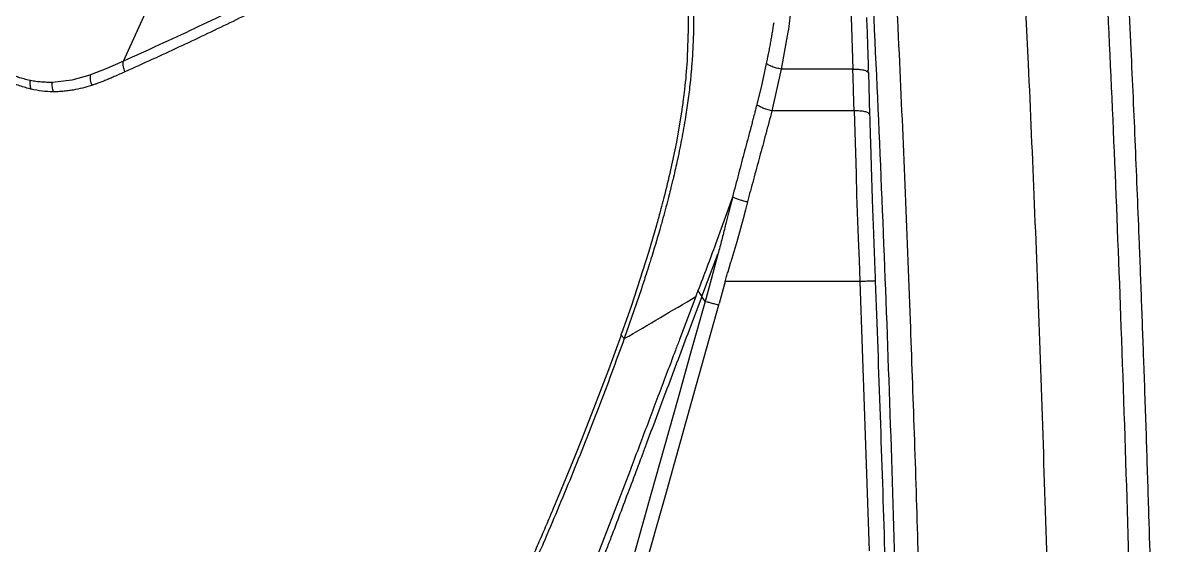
# Model space of a CAD drawing. Extents: x -51 to 27, y -13 to 136.
# Drawn here: x 16.74 to 27.19, y 63.5 to 68.3 of the extents above; entities that cross this region are included whole.
import ezdxf

# ---------------------------------------------------------------- set-up
doc = ezdxf.new("R2010")
doc.units = 0
doc.header["$MEASUREMENT"] = 0
doc.layers.add('GEOMETRY', color=2, linetype='Continuous', lineweight=25)

# ---------------------------------------------------------------- blocks, each defined once
blk = doc.blocks.new('2026 MONTERREY-BLOOM')
at = {"layer": 'GEOMETRY'}
for p, q in [((37.55, -13.706), (37.655, -15.788)), ((29.346, -15.764), (29.709, -14.97)), ((36.018, -15.062), (36.033, -15.45)), ((36.033, -15.45), (36.046, -15.836)), ((34.534, -15.465), (34.525, -15.727)), ((35.449, -15.496), (35.388, -15.836)), ((29.346, -15.764), (29.271, -15.798)), ((29.195, -15.831), (29.044, -15.889)), ((29.271, -15.798), (29.195, -15.831)), ((35.25, -15.784), (35.208, -15.973)), ((35.388, -15.836), (35.301, -16.22)), ((36.046, -15.836), (35.388, -15.836)), ((36.048, -15.911), (36.046, -15.836)), ((36.188, -15.869), (36.187, -15.846)), ((36.188, -15.869), (36.199, -16.253)), ((28.492, -15.941), (28.488, -15.94)), ((28.694, -15.958), (28.69, -15.958)), ((28.872, -15.938), (28.694, -15.958)), ((29.039, -15.891), (28.872, -15.938)), ((29.044, -15.889), (29.039, -15.891)), ((35.208, -15.973), (35.163, -16.162)), ((36.055, -16.144), (36.048, -15.911)), ((36.057, -16.22), (36.055, -16.144)), ((34.469, -16.248), (34.425, -16.507)), ((36.057, -16.22), (35.301, -16.22)), ((36.057, -16.22), (36.068, -16.604)), ((34.425, -16.507), (34.371, -16.763)), ((36.068, -16.604), (36.074, -16.798)), ((36.074, -16.798), (36.08, -16.995)), ((34.94, -17.012), (34.784, -17.444)), ((36.08, -16.995), (36.094, -17.392)), ((35.059, -17.128), (35.037, -17.212)), ((35.077, -17.057), (35.059, -17.128)), ((35.037, -17.212), (34.979, -17.422)), ((34.242, -17.27), (34.168, -17.521)), ((34.979, -17.422), (34.926, -17.606)), ((36.094, -17.392), (36.102, -17.591)), ((34.168, -17.521), (34.09, -17.77)), ((34.711, -17.789), (34.806, -17.536)), ((34.806, -17.536), (34.744, -17.77)), ((34.899, -17.698), (34.926, -17.606)), ((36.102, -17.591), (36.109, -17.789)), ((34.103, -17.856), (33.946, -18.313)), ((34.09, -17.77), (34.008, -18.018)), ((34.659, -17.925), (34.711, -17.789)), ((34.744, -17.77), (34.715, -17.872)), ((34.872, -17.789), (34.816, -17.99)), ((36.109, -17.789), (34.872, -17.789)), ((36.109, -17.789), (36.195, -20.265)), ((34.604, -17.925), (34.454, -18.32)), ((34.659, -17.925), (34.554, -18.202)), ((34.623, -17.874), (34.659, -17.925)), ((34.688, -17.971), (34.659, -17.925)), ((34.715, -17.872), (34.688, -17.971)), ((34.008, -18.018), (33.922, -18.265)), ((34.688, -17.971), (34.564, -18.414)), ((34.811, -18.005), (34.564, -18.892)), ((34.811, -18.005), (34.816, -17.99)), ((33.916, -18.281), (33.859, -18.44)), ((33.916, -18.281), (33.946, -18.313)), ((33.859, -18.44), (33.8, -18.6)), ((34.564, -18.414), (34.44, -18.858)), ((33.8, -18.6), (33.679, -18.918)), ((34.44, -18.858), (34.316, -19.302)), ((34.564, -18.892), (34.317, -19.771)), ((33.679, -18.918), (33.556, -19.233)), ((33.556, -19.233), (33.494, -19.388)), ((34.316, -19.302), (34.191, -19.746)), ((33.494, -19.388), (33.431, -19.543)), ((33.999, -19.524), (33.845, -19.929)), ((33.431, -19.543), (33.367, -19.699)), ((33.367, -19.699), (33.302, -19.854)), ((34.191, -19.746), (33.94, -20.631)), ((34.317, -19.771), (34.068, -20.656)), ((33.845, -19.929), (33.688, -20.334))]:
    blk.add_line(p, q, dxfattribs=at)
at = {"layer": 'GEOMETRY', "flags": 128}
for points in [[(28.705, -16.044), (28.702, -16.044), (28.7, -16.044)], [(29.059, -15.984), (29.056, -15.985), (29.053, -15.986)], [(36.199, -16.253), (36.2, -16.284), (36.201, -16.316)], [(36.201, -16.316), (36.202, -16.356), (36.203, -16.395)]]:
    blk.add_lwpolyline(points, dxfattribs=at)
at = {"layer": 'GEOMETRY'}
for points, knots in [([(-36.643, -38.985), (-36.643, -38.748), (-36.643, -38.251), (-36.643, -37.496), (-36.643, -36.717), (-36.642, -35.938), (-36.641, -35.155), (-36.639, -34.37), (-36.634, -33.124), (-36.625, -31.427), (-36.601, -28.728), (-36.556, -25.487), (-36.48, -22.003), (-36.384, -18.826), (-36.269, -15.952), (-36.147, -13.557), (-36.022, -11.643), (-35.908, -10.209), (-35.804, -9.111), (-35.717, -8.347), (-35.671, -7.917), (-35.598, -7.493), (-35.491, -7.08), (-35.34, -6.644), (-35.136, -6.19), (-34.87, -5.728), (-34.56, -5.294), (-34.209, -4.894), (-33.819, -4.53), (-33.396, -4.207), (-32.942, -3.927), (-32.492, -3.708), (-32.054, -3.541), (-31.634, -3.42), (-31.199, -3.331), (-30.75, -3.28), (-30.3, -3.229), (-29.656, -3.161), (-28.817, -3.082), (-27.505, -2.975), (-25.921, -2.869), (-23.953, -2.762), (-21.876, -2.668), (-19.679, -2.587), (-17.251, -2.514), (-14.59, -2.452), (-11.706, -2.403), (-8.819, -2.37), (-5.936, -2.35), (-3.055, -2.342), (-0.598, -2.339), (1.446, -2.34), (3.092, -2.342), (4.754, -2.346), (6.416, -2.353), (8.055, -2.365), (10.408, -2.386), (13.481, -2.429), (16.974, -2.505), (20.148, -2.601), (23.011, -2.715), (25.395, -2.836), (27.307, -2.961), (28.741, -3.074), (29.84, -3.178), (30.606, -3.264), (31.038, -3.31), (31.463, -3.38), (31.877, -3.486), (32.314, -3.634), (32.769, -3.836), (33.232, -4.099), (33.668, -4.406), (34.07, -4.756), (34.436, -5.143), (34.762, -5.565), (35.044, -6.017), (35.279, -6.492), (35.464, -6.985), (35.602, -7.491), (35.683, -8.01), (35.739, -8.534), (35.815, -9.23), (35.897, -10.097), (36.005, -11.408), (36.112, -12.993), (36.24, -15.339), (36.362, -18.173), (36.465, -21.457), (36.54, -24.706), (36.591, -27.93), (36.621, -30.803), (36.636, -33.323), (36.641, -34.922), (36.642, -35.963), (36.643, -36.444), (36.643, -36.924), (36.643, -37.402), (36.643, -37.896), (36.643, -38.424), (36.643, -38.792), (36.643, -38.985)], [0, 0, 0, 0, 0.005138, 0.010771, 0.016381, 0.022015, 0.027673, 0.03335, 0.039042, 0.054682, 0.070145, 0.097582, 0.124946, 0.145709, 0.16651, 0.187309, 0.197707, 0.208103, 0.218498, 0.221609, 0.224784, 0.227857, 0.230942, 0.234019, 0.237865, 0.24171, 0.245555, 0.249401, 0.253246, 0.257092, 0.260938, 0.264783, 0.267936, 0.271088, 0.274241, 0.277546, 0.280882, 0.284062, 0.291597, 0.299143, 0.312612, 0.326021, 0.341866, 0.357701, 0.373696, 0.394533, 0.415407, 0.436247, 0.457116, 0.477921, 0.498728, 0.51038, 0.52225, 0.534405, 0.54642, 0.558287, 0.569942, 0.597446, 0.624936, 0.645697, 0.666299, 0.687058, 0.697455, 0.707849, 0.718242, 0.721382, 0.724571, 0.72765, 0.730727, 0.733804, 0.737651, 0.741498, 0.745344, 0.74919, 0.753036, 0.756881, 0.760725, 0.76457, 0.768352, 0.772136, 0.775907, 0.779727, 0.783559, 0.79109, 0.798621, 0.812071, 0.825537, 0.849567, 0.873561, 0.896782, 0.920041, 0.943476, 0.95907, 0.97468, 0.978164, 0.981639, 0.985104, 0.988563, 0.992016, 0.995816, 1, 1, 1, 1]), ([(37.805, -7.606), (37.858, -8.078), (37.966, -9.03), (38.093, -10.476), (38.201, -11.954), (38.293, -13.469), (38.374, -15.021), (38.446, -16.605), (38.511, -18.27), (38.569, -20.004), (38.62, -21.797), (38.662, -23.583), (38.697, -25.348), (38.722, -26.87), (38.739, -28.149), (38.751, -29.188), (38.761, -30.203), (38.769, -31.19), (38.775, -32.145), (38.781, -33.067), (38.784, -33.951), (38.787, -34.767), (38.788, -35.517), (38.789, -36.2), (38.79, -36.842), (38.79, -37.443), (38.79, -37.999), (38.79, -38.508), (38.789, -38.831), (38.789, -38.985)], [0, 0, 0, 0, 0.045326, 0.091492, 0.138644, 0.186921, 0.23644, 0.287054, 0.338459, 0.395546, 0.452799, 0.509804, 0.566145, 0.621409, 0.655217, 0.688341, 0.720679, 0.752129, 0.782591, 0.811962, 0.840142, 0.867028, 0.889986, 0.911745, 0.932233, 0.951376, 0.9691, 0.985333, 1, 1, 1, 1]), ([(35.936, -8.354), (35.98, -8.761), (36.068, -9.575), (36.173, -10.797), (36.264, -12.021), (36.341, -13.23), (36.409, -14.456), (36.469, -15.674), (36.524, -16.913), (36.555, -17.73), (36.571, -18.145)], [0, 0, 0, 0, 0.1250628, 0.2501275, 0.3751379, 0.500114, 0.6207081, 0.7502633, 0.8730395, 1, 1, 1, 1]), ([(38.548, -14.617), (38.557, -14.79), (38.574, -15.135), (38.59, -15.48), (38.598, -15.652)], [0, 0, 0, 0, 0.50048, 1, 1, 1, 1]), ([(31.212, -14.964), (31.069, -15.039), (30.782, -15.187), (30.477, -15.336), (30.325, -15.411)], [0, 0, 0, 0, 0.500413, 1, 1, 1, 1]), ([(35.494, -15.068), (35.489, -15.14), (35.479, -15.285), (35.459, -15.426), (35.449, -15.496)], [0, 0, 0, 0, 0.498692, 1, 1, 1, 1]), ([(30.615, -15.165), (30.412, -15.264), (30.008, -15.463), (29.566, -15.664), (29.346, -15.764)], [0, 0, 0, 0, 0.500516, 1, 1, 1, 1]), ([(34.528, -15.203), (34.53, -15.247), (34.532, -15.29), (34.533, -15.335), (34.533, -15.336), (34.533, -15.342), (34.534, -15.363), (34.534, -15.405), (34.534, -15.443), (34.534, -15.465)], [0, 0, 0, 0, 0.4999933, 0.5005928, 0.5051837, 0.5178202, 0.5654307, 0.7499973, 1, 1, 1, 1]), ([(34.577, -15.209), (34.579, -15.248), (34.58, -15.288), (34.581, -15.328), (34.581, -15.328), (34.581, -15.329), (34.581, -15.33), (34.581, -15.335), (34.581, -15.355), (34.582, -15.393), (34.581, -15.428), (34.581, -15.448)], [0, 0, 0, 0, 0.499995, 0.500037, 0.500342, 0.501171, 0.504274, 0.51626, 0.563352, 0.749998, 1, 1, 1, 1]), ([(30.325, -15.411), (30.169, -15.486), (29.858, -15.635), (29.527, -15.786), (29.361, -15.861)], [0, 0, 0, 0, 0.5, 1, 1, 1, 1]), ([(34.581, -15.448), (34.581, -15.491), (34.58, -15.534), (34.578, -15.577), (34.578, -15.577), (34.578, -15.577), (34.578, -15.577), (34.578, -15.577), (34.578, -15.579), (34.578, -15.584), (34.577, -15.605), (34.576, -15.647), (34.573, -15.684), (34.572, -15.706)], [0, 0, 0, 0, 0.499999, 0.500001, 0.500019, 0.500069, 0.50026, 0.501007, 0.503962, 0.515715, 0.562601, 0.75, 1, 1, 1, 1]), ([(35.318, -15.41), (35.313, -15.441), (35.308, -15.474), (35.3, -15.521), (35.295, -15.552), (35.29, -15.581), (35.287, -15.596)], [0, 0, 0, 0, 0.499997, 0.529855, 0.749999, 1, 1, 1, 1]), ([(36.171, -15.363), (36.172, -15.404), (36.175, -15.484), (36.178, -15.564), (36.179, -15.605)], [0, 0, 0, 0, 0.5, 1, 1, 1, 1]), ([(35.287, -15.596), (35.284, -15.613), (35.278, -15.647), (35.271, -15.681), (35.268, -15.698)], [0, 0, 0, 0, 0.498154, 1, 1, 1, 1]), ([(36.179, -15.605), (36.18, -15.625), (36.181, -15.665), (36.183, -15.705), (36.183, -15.725)], [0, 0, 0, 0, 0.500011, 1, 1, 1, 1]), ([(38.598, -15.652), (38.611, -15.949), (38.638, -16.545), (38.662, -17.141), (38.674, -17.44)], [0, 0, 0, 0, 0.498407, 1, 1, 1, 1]), ([(29.361, -15.861), (29.355, -15.846), (29.343, -15.814), (29.345, -15.78), (29.346, -15.764)], [0, 0, 0, 0, 0.5, 1, 1, 1, 1]), ([(34.525, -15.727), (34.519, -15.815), (34.513, -15.902), (34.503, -15.99), (34.503, -15.993), (34.501, -16.004), (34.497, -16.047), (34.486, -16.13), (34.475, -16.205), (34.469, -16.248)], [0, 0, 0, 0, 0.499981, 0.500617, 0.505303, 0.518032, 0.565714, 0.749992, 1, 1, 1, 1]), ([(34.572, -15.706), (34.571, -15.725), (34.569, -15.759), (34.566, -15.796), (34.564, -15.815), (34.564, -15.82), (34.564, -15.822), (34.563, -15.829), (34.562, -15.849), (34.558, -15.887), (34.555, -15.919), (34.553, -15.938)], [0, 0, 0, 0, 0.250008, 0.431281, 0.479737, 0.493395, 0.497581, 0.500003, 0.589514, 0.750002, 1, 1, 1, 1]), ([(35.268, -15.698), (35.265, -15.711), (35.259, -15.74), (35.253, -15.768), (35.25, -15.784)], [0, 0, 0, 0, 0.454645, 1, 1, 1, 1]), ([(36.183, -15.725), (36.184, -15.745), (36.185, -15.786), (36.186, -15.826), (36.187, -15.846)], [0, 0, 0, 0, 0.500013, 1, 1, 1, 1]), ([(28.488, -15.94), (28.452, -15.931), (28.417, -15.923), (28.38, -15.91), (28.38, -15.91), (28.379, -15.91), (28.377, -15.909), (28.358, -15.903), (28.321, -15.889), (28.285, -15.873), (28.266, -15.865)], [0, 0, 0, 0, 0.499935, 0.500015, 0.500612, 0.502239, 0.508348, 0.531981, 0.749968, 1, 1, 1, 1]), ([(29.361, -15.861), (29.345, -15.869), (29.312, -15.883), (29.279, -15.898), (29.262, -15.905)], [0, 0, 0, 0, 0.500019, 1, 1, 1, 1]), ([(35.388, -15.836), (35.373, -15.833), (35.344, -15.827), (35.304, -15.813), (35.27, -15.799), (35.257, -15.789), (35.25, -15.784)], [0, 0, 0, 0, 0.250005, 0.499998, 0.750012, 1, 1, 1, 1]), ([(37.655, -15.788), (37.674, -16.218), (37.713, -17.094), (37.763, -18.434), (37.81, -19.824), (37.852, -21.264), (37.891, -22.755), (37.912, -23.766), (37.923, -24.28)], [0, 0, 0, 0, 0.151862, 0.309641, 0.473342, 0.642967, 0.818519, 1, 1, 1, 1]), ([(28.487, -16.017), (28.452, -16.008), (28.38, -15.988), (28.303, -15.953), (28.265, -15.936)], [0, 0, 0, 0, 0.500017, 1, 1, 1, 1]), ([(28.498, -16.02), (28.495, -16.007), (28.489, -15.981), (28.491, -15.954), (28.492, -15.941)], [0, 0, 0, 0, 0.5, 1, 1, 1, 1]), ([(28.69, -15.958), (28.674, -15.958), (28.643, -15.958), (28.594, -15.956), (28.544, -15.95), (28.509, -15.944), (28.492, -15.941)], [0, 0, 0, 0, 0.250001, 0.500002, 0.750004, 1, 1, 1, 1]), ([(28.705, -16.044), (28.7, -16.03), (28.692, -16.002), (28.694, -15.973), (28.694, -15.958)], [0, 0, 0, 0, 0.5, 1, 1, 1, 1]), ([(29.059, -15.984), (29.053, -15.969), (29.042, -15.938), (29.043, -15.906), (29.044, -15.889)], [0, 0, 0, 0, 0.4999999, 1, 1, 1, 1]), ([(29.113, -15.966), (29.104, -15.969), (29.086, -15.975), (29.068, -15.981), (29.059, -15.984)], [0, 0, 0, 0, 0.500007, 1, 1, 1, 1]), ([(29.184, -15.938), (29.172, -15.943), (29.148, -15.952), (29.125, -15.961), (29.113, -15.966)], [0, 0, 0, 0, 0.50001, 1, 1, 1, 1]), ([(29.262, -15.905), (29.249, -15.911), (29.223, -15.922), (29.197, -15.933), (29.184, -15.938)], [0, 0, 0, 0, 0.500013, 1, 1, 1, 1]), ([(34.553, -15.938), (34.547, -15.995), (34.534, -16.107), (34.517, -16.219), (34.509, -16.275)], [0, 0, 0, 0, 0.499998, 1, 1, 1, 1]), ([(28.498, -16.02), (28.496, -16.019), (28.493, -16.018), (28.489, -16.018), (28.487, -16.017)], [0, 0, 0, 0, 0.499997, 1, 1, 1, 1]), ([(28.7, -16.044), (28.667, -16.043), (28.603, -16.041), (28.533, -16.027), (28.498, -16.02)], [0, 0, 0, 0, 0.500002, 1, 1, 1, 1]), ([(29.053, -15.986), (29.025, -15.994), (28.971, -16.011), (28.913, -16.023), (28.884, -16.028)], [0, 0, 0, 0, 0.500001, 1, 1, 1, 1]), ([(35.163, -16.162), (35.161, -16.169), (35.158, -16.181), (35.155, -16.193), (35.153, -16.199)], [0, 0, 0, 0, 0.512178, 1, 1, 1, 1]), ([(35.301, -16.22), (35.286, -16.216), (35.257, -16.209), (35.217, -16.194), (35.183, -16.178), (35.17, -16.167), (35.163, -16.162)], [0, 0, 0, 0, 0.249988, 0.500002, 0.749995, 1, 1, 1, 1]), ([(34.509, -16.275), (34.497, -16.345), (34.473, -16.484), (34.444, -16.623), (34.429, -16.692)], [0, 0, 0, 0, 0.499998, 1, 1, 1, 1]), ([(35.13, -16.29), (35.126, -16.304), (35.119, -16.332), (35.112, -16.36), (35.108, -16.374)], [0, 0, 0, 0, 0.499141, 1, 1, 1, 1]), ([(35.144, -16.237), (35.142, -16.246), (35.137, -16.263), (35.132, -16.281), (35.13, -16.29)], [0, 0, 0, 0, 0.499576, 1, 1, 1, 1]), ([(35.153, -16.199), (35.152, -16.206), (35.149, -16.218), (35.145, -16.231), (35.144, -16.237)], [0, 0, 0, 0, 0.499556, 1, 1, 1, 1]), ([(35.301, -16.22), (35.292, -16.255), (35.274, -16.327), (35.255, -16.398), (35.245, -16.433)], [0, 0, 0, 0, 0.499999, 1, 1, 1, 1]), ([(35.108, -16.374), (35.098, -16.41), (35.08, -16.481), (35.061, -16.552), (35.051, -16.587)], [0, 0, 0, 0, 0.500431, 1, 1, 1, 1]), ([(35.245, -16.433), (35.236, -16.468), (35.217, -16.538), (35.198, -16.609), (35.188, -16.644)], [0, 0, 0, 0, 0.502024, 1, 1, 1, 1]), ([(35.051, -16.587), (35.042, -16.623), (35.023, -16.693), (35.004, -16.764), (34.995, -16.8)], [0, 0, 0, 0, 0.502002, 1, 1, 1, 1]), ([(36.209, -16.579), (36.21, -16.615), (36.212, -16.687), (36.214, -16.759), (36.215, -16.795)], [0, 0, 0, 0, 0.5, 1, 1, 1, 1]), ([(34.429, -16.692), (34.418, -16.744), (34.404, -16.805), (34.385, -16.882), (34.373, -16.934), (34.362, -16.976), (34.356, -17.002)], [0, 0, 0, 0, 0.5, 0.586778, 0.75, 1, 1, 1, 1]), ([(35.188, -16.644), (35.179, -16.678), (35.16, -16.747), (35.141, -16.817), (35.132, -16.851)], [0, 0, 0, 0, 0.502929, 1, 1, 1, 1]), ([(34.371, -16.763), (34.351, -16.848), (34.331, -16.934), (34.309, -17.021), (34.306, -17.033), (34.295, -17.074), (34.274, -17.155), (34.253, -17.228), (34.242, -17.27)], [0, 0, 0, 0, 0.499993, 0.502125, 0.519314, 0.567422, 0.749997, 1, 1, 1, 1]), ([(34.995, -16.8), (34.986, -16.835), (34.967, -16.906), (34.949, -16.977), (34.94, -17.012)], [0, 0, 0, 0, 0.50104, 1, 1, 1, 1]), ([(36.215, -16.795), (36.216, -16.828), (36.218, -16.894), (36.22, -16.96), (36.222, -16.993)], [0, 0, 0, 0, 0.5, 1, 1, 1, 1]), ([(35.132, -16.851), (35.123, -16.886), (35.104, -16.954), (35.086, -17.023), (35.077, -17.057)], [0, 0, 0, 0, 0.501292, 1, 1, 1, 1]), ([(34.356, -17.002), (34.347, -17.036), (34.329, -17.104), (34.311, -17.172), (34.301, -17.206)], [0, 0, 0, 0, 0.500832, 1, 1, 1, 1]), ([(34.94, -17.012), (34.937, -17.026), (34.932, -17.047), (34.921, -17.089), (34.914, -17.117), (34.909, -17.138)], [0, 0, 0, 0, 0.328449, 0.500001, 1, 1, 1, 1]), ([(34.995, -17.034), (34.984, -17.03), (34.96, -17.022), (34.947, -17.015), (34.94, -17.012)], [0, 0, 0, 0, 0.4999893, 1, 1, 1, 1]), ([(36.222, -16.993), (36.222, -17.01), (36.223, -17.045), (36.224, -17.079), (36.225, -17.096)], [0, 0, 0, 0, 0.500014, 1, 1, 1, 1]), ([(35.077, -17.057), (35.063, -17.054), (35.033, -17.046), (35.008, -17.038), (34.995, -17.034)], [0, 0, 0, 0, 0.499975, 1, 1, 1, 1]), ([(36.225, -17.096), (36.226, -17.129), (36.229, -17.196), (36.231, -17.262), (36.232, -17.295)], [0, 0, 0, 0, 0.499997, 1, 1, 1, 1]), ([(34.301, -17.206), (34.296, -17.223), (34.287, -17.258), (34.277, -17.293), (34.272, -17.311)], [0, 0, 0, 0, 0.498796, 1, 1, 1, 1]), ([(34.909, -17.138), (34.905, -17.152), (34.899, -17.175), (34.891, -17.206), (34.884, -17.238), (34.878, -17.261), (34.874, -17.276)], [0, 0, 0, 0, 0.3188688, 0.5, 0.6747927, 1, 1, 1, 1]), ([(34.272, -17.311), (34.245, -17.402), (34.214, -17.509), (34.171, -17.645), (34.142, -17.736), (34.118, -17.811), (34.103, -17.856)], [0, 0, 0, 0, 0.4999967, 0.5856507, 0.7499988, 1, 1, 1, 1]), ([(34.874, -17.276), (34.868, -17.298), (34.857, -17.341), (34.846, -17.385), (34.841, -17.406)], [0, 0, 0, 0, 0.510379, 1, 1, 1, 1]), ([(36.232, -17.295), (36.234, -17.334), (36.236, -17.41), (36.239, -17.486), (36.241, -17.524)], [0, 0, 0, 0, 0.499998, 1, 1, 1, 1]), ([(34.841, -17.406), (34.835, -17.427), (34.824, -17.471), (34.812, -17.514), (34.806, -17.536)], [0, 0, 0, 0, 0.4856529, 1, 1, 1, 1]), ([(38.674, -17.44), (38.681, -17.629), (38.696, -18.009), (38.709, -18.388), (38.716, -18.578)], [0, 0, 0, 0, 0.499533, 1, 1, 1, 1]), ([(34.784, -17.444), (34.758, -17.516), (34.704, -17.659), (34.65, -17.803), (34.623, -17.874)], [0, 0, 0, 0, 0.5, 1, 1, 1, 1]), ([(36.241, -17.524), (36.242, -17.542), (36.243, -17.579), (36.244, -17.616), (36.245, -17.634)], [0, 0, 0, 0, 0.500003, 1, 1, 1, 1]), ([(36.245, -17.634), (36.246, -17.659), (36.248, -17.709), (36.25, -17.759), (36.251, -17.784)], [0, 0, 0, 0, 0.5, 1, 1, 1, 1]), ([(34.872, -17.789), (34.877, -17.774), (34.886, -17.743), (34.894, -17.713), (34.899, -17.698)], [0, 0, 0, 0, 0.500021, 1, 1, 1, 1]), ([(36.251, -17.784), (36.248, -17.784), (36.242, -17.784), (36.209, -17.785), (36.163, -17.787), (36.127, -17.788), (36.109, -17.789)], [0, 0, 0, 0, 0.2500085, 0.4999986, 0.7500087, 1, 1, 1, 1]), ([(36.251, -17.784), (36.281, -18.61), (36.34, -20.26), (36.406, -22.736), (36.458, -25.21), (36.483, -26.86), (36.495, -27.686)], [0, 0, 0, 0, 0.250391, 0.500214, 0.749877, 1, 1, 1, 1]), ([(33.946, -18.313), (34.057, -18.249), (34.279, -18.12), (34.496, -17.99), (34.604, -17.925)], [0, 0, 0, 0, 0.499415, 1, 1, 1, 1]), ([(34.604, -17.925), (34.607, -17.916), (34.613, -17.9), (34.62, -17.883), (34.623, -17.874)], [0, 0, 0, 0, 0.500588, 1, 1, 1, 1]), ([(34.736, -17.984), (34.725, -17.982), (34.704, -17.976), (34.693, -17.973), (34.688, -17.971)], [0, 0, 0, 0, 0.499981, 1, 1, 1, 1]), ([(34.811, -18.005), (34.798, -18.002), (34.771, -17.994), (34.747, -17.988), (34.736, -17.984)], [0, 0, 0, 0, 0.49998, 1, 1, 1, 1]), ([(36.571, -18.145), (36.583, -18.491), (36.609, -19.194), (36.643, -20.262), (36.67, -21.204), (36.692, -22.014), (36.709, -22.685), (36.724, -23.342), (36.744, -24.275), (36.768, -25.497), (36.793, -27.042), (36.806, -28.087), (36.813, -28.617)], [0, 0, 0, 0, 0.099275, 0.201329, 0.306163, 0.369243, 0.433289, 0.4983, 0.557405, 0.700705, 0.848236, 1, 1, 1, 1]), ([(33.916, -18.281), (33.917, -18.278), (33.919, -18.273), (33.921, -18.268), (33.922, -18.265)], [0, 0, 0, 0, 0.4999394, 1, 1, 1, 1]), ([(34.554, -18.202), (34.52, -18.292), (34.452, -18.47), (34.385, -18.65), (34.351, -18.74)], [0, 0, 0, 0, 0.5, 1, 1, 1, 1]), ([(33.946, -18.313), (33.868, -18.525), (33.714, -18.949), (33.545, -19.368), (33.461, -19.577)], [0, 0, 0, 0, 0.50048, 1, 1, 1, 1]), ([(34.454, -18.32), (34.441, -18.353), (34.42, -18.409), (34.396, -18.472), (34.384, -18.505), (34.355, -18.582), (34.328, -18.652), (34.303, -18.718)], [0, 0, 0, 0, 0.250001, 0.423173, 0.473637, 0.500001, 1, 1, 1, 1]), ([(38.716, -18.578), (38.724, -18.793), (38.739, -19.224), (38.752, -19.656), (38.759, -19.871)], [0, 0, 0, 0, 0.500013, 1, 1, 1, 1]), ([(34.351, -18.74), (34.317, -18.829), (34.251, -19.007), (34.184, -19.185), (34.15, -19.275)], [0, 0, 0, 0, 0.5, 1, 1, 1, 1]), ([(34.303, -18.718), (34.278, -18.785), (34.227, -18.919), (34.177, -19.053), (34.152, -19.12)], [0, 0, 0, 0, 0.5000001, 1, 1, 1, 1]), ([(34.152, -19.12), (34.126, -19.187), (34.076, -19.322), (34.025, -19.456), (33.999, -19.524)], [0, 0, 0, 0, 0.5, 1, 1, 1, 1]), ([(34.15, -19.275), (34.137, -19.311), (34.114, -19.372), (34.089, -19.44), (34.048, -19.548), (33.963, -19.776), (33.879, -19.997), (33.824, -20.141)], [0, 0, 0, 0, 0.125, 0.210982, 0.236363, 0.500002, 1, 1, 1, 1]), ([(33.461, -19.577), (33.418, -19.68), (33.333, -19.887), (33.246, -20.092), (33.202, -20.195)], [0, 0, 0, 0, 0.500141, 1, 1, 1, 1]), ([(33.302, -19.854), (33.28, -19.906), (33.237, -20.008), (33.193, -20.111), (33.171, -20.162)], [0, 0, 0, 0, 0.503108, 1, 1, 1, 1]), ([(38.759, -19.871), (38.78, -20.579), (38.822, -21.994), (38.853, -23.409), (38.868, -24.116)], [0, 0, 0, 0, 0.500077, 1, 1, 1, 1]), ([(33.824, -20.141), (33.809, -20.179), (33.779, -20.258), (33.749, -20.337), (33.733, -20.377)], [0, 0, 0, 0, 0.481772, 1, 1, 1, 1]), ([(33.171, -20.162), (33.149, -20.212), (33.106, -20.313), (33.062, -20.414), (33.04, -20.464)], [0, 0, 0, 0, 0.503918, 1, 1, 1, 1]), ([(33.202, -20.195), (33.191, -20.22), (33.169, -20.271), (33.147, -20.322), (33.136, -20.347)], [0, 0, 0, 0, 0.500119, 1, 1, 1, 1])]:
    blk.add_open_spline(points, degree=3, knots=knots, dxfattribs=at)
for points in [[(36.046, -15.836), (36.064, -15.836), (36.1, -15.836), (36.145, -15.843), (36.178, -15.854), (36.185, -15.864), (36.188, -15.869)], [(28.791, -16.041), (28.777, -16.042), (28.749, -16.044), (28.719, -16.044), (28.705, -16.044)], [(28.884, -16.028), (28.869, -16.031), (28.839, -16.036), (28.807, -16.039), (28.791, -16.041)], [(36.199, -16.253), (36.196, -16.248), (36.19, -16.238), (36.157, -16.227), (36.111, -16.22), (36.075, -16.22), (36.057, -16.22)], [(36.203, -16.395), (36.204, -16.426), (36.206, -16.487), (36.208, -16.549), (36.209, -16.579)]]:
    blk.add_open_spline(points, degree=3, dxfattribs=at)

msp = doc.modelspace()

# ---------------------------------------------------------------- block references
msp.add_blockref('2026 MONTERREY-BLOOM', (-11.682, 83.714))

doc.saveas('drawing.dxf')
